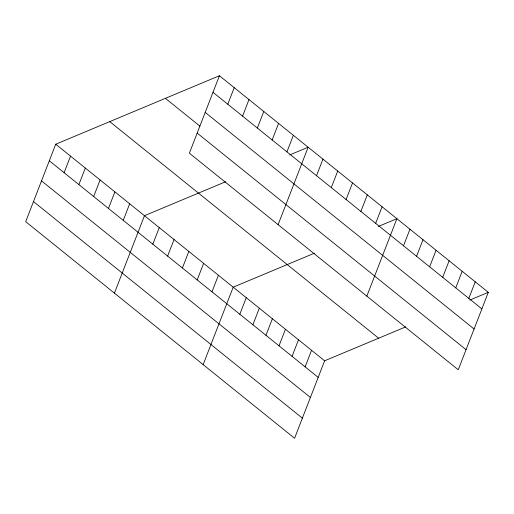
<?xml version="1.0" encoding="UTF-8"?>
<svg xmlns="http://www.w3.org/2000/svg" width="514" height="514" viewBox="0 0 514 514"><rect width="100%" height="100%" fill="white"/><g stroke="black" fill="none" stroke-linecap="round" stroke-linejoin="round"><path stroke-width="0.77" d="M219.42 75.744L189.383 153.191L458.263 369.778L488.3 292.331L219.42 75.744L55.737 144.222L25.7 221.669L294.58 438.256L324.617 360.809L405.764 326.859M64.102 172.704L70.527 156.134M78.886 184.616L85.318 168.046M93.677 196.528L100.102 179.958M108.467 208.44L114.892 191.87M123.257 220.352L129.682 203.782M114.429 293.141L144.466 215.694L225.614 181.75M152.831 244.176L159.256 227.606M167.622 256.088L174.047 239.518M227.786 104.226L234.211 87.656M182.406 268L188.837 251.43M242.569 116.138L249.001 99.575M197.196 279.912L203.621 263.341M257.36 128.05L263.785 111.487M211.986 291.823L218.411 275.253M272.15 139.962L278.575 123.399M203.158 364.612L233.202 287.165L314.343 253.222M286.934 151.874L293.365 135.31M239.832 314.26L246.257 297.69M278.113 224.663L308.149 147.222L289.671 154.952M252.894 324.777L259.319 308.207M316.515 175.704L322.94 159.134M265.95 335.295L272.381 318.725M331.299 187.616L337.73 171.046M279.012 345.819L285.437 329.249M346.089 199.528L352.514 182.958M292.074 356.337L298.499 339.767M360.879 211.44L367.304 194.87M305.13 366.855L311.561 350.285M375.663 223.352L382.095 206.782M366.842 296.141L396.879 218.694L378.4 226.423M403.516 245.782L409.941 229.212M416.571 256.3L423.003 239.73M429.633 266.824L436.058 250.254M442.695 277.342L449.12 260.771M455.751 287.859L462.182 271.289M468.813 298.383L475.238 281.813M469.822 300.06L488.3 292.331M212.995 92.314L481.875 308.901M205.202 112.405L474.081 328.992M165.405 98.341L199.914 126.142M197.177 133.107L466.05 349.687M109.752 121.625L378.632 338.212M55.737 144.222L324.617 360.809M49.312 160.792L318.192 377.379M41.518 180.883L310.398 397.463M33.494 201.578L302.373 418.165"/></g></svg>
